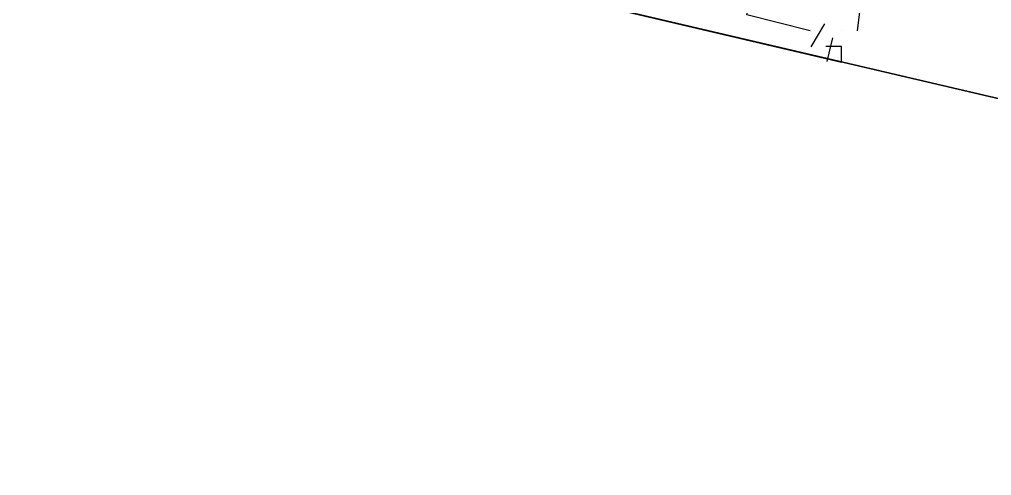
# Model space of a CAD drawing. Header units: feet. Extents: x -84 to 198, y -22 to 181.
# Drawn here: x 100.159 to 100.98, y 148.668 to 149.054 of the extents above; entities that cross this region are included whole.
import ezdxf

# ---------------------------------------------------------------- set-up
doc = ezdxf.new("R2010")
doc.units = ezdxf.units.FT
doc.layers.add('A-LINEA', color=7, linetype='CONTINUOUS')
doc.layers.add('A-MURO-CONCRETO', color=8, linetype='CONTINUOUS')

msp = doc.modelspace()

# ---------------------------------------------------------------- linework, layer by layer
at = {"layer": 'A-LINEA'}
for p, q in [((100.8267, 149.0444), (100.8267, 149.0444)), ((100.8267, 149.0444), (100.8267, 149.0444)), ((100.8267, 149.0444), (100.8267, 149.0444)), ((100.8388, 149.0502), (100.8273, 149.0307)), ((100.8388, 149.0502), (100.8273, 149.0307)), ((100.8388, 149.0502), (100.8273, 149.0307)), ((100.8533, 149.0444), (100.8533, 149.0444)), ((100.8533, 149.0444), (100.8533, 149.0444)), ((100.8533, 149.0444), (100.8533, 149.0444)), ((100.8533, 149.0444), (100.8533, 149.0444)), ((100.8533, 149.0444), (100.8533, 149.0444)), ((100.8533, 149.0444), (100.8533, 149.0444)), ((100.8667, 149.0444), (100.8667, 149.0444)), ((100.8667, 149.0444), (100.8667, 149.0444)), ((100.8667, 149.0444), (100.8667, 149.0444)), ((100.8457, 149.0384), (100.8409, 149.0184)), ((100.8457, 149.0384), (100.8409, 149.0184)), ((100.8457, 149.0384), (100.8409, 149.0184)), ((100.84, 149.0311), (100.84, 149.0311)), ((100.84, 149.0311), (100.84, 149.0311)), ((100.84, 149.0311), (100.84, 149.0311)), ((100.8533, 149.0311), (100.8533, 149.0311)), ((100.8533, 149.0311), (100.8533, 149.0311)), ((100.8533, 149.0311), (100.8533, 149.0311)), ((100.8533, 149.0178), (100.8533, 149.0178)), ((100.8533, 149.0178), (100.8533, 149.0178)), ((100.8533, 149.0178), (100.8533, 149.0178))]:
    msp.add_line(p, q, dxfattribs=at)
for points in [[(100.8267, 149.0444), (100.7733, 149.0578), (100.8, 149.2044), (100.7733, 149.1111), (100.76, 149.1111)], [(100.8267, 149.0444), (100.7733, 149.0578), (100.8, 149.2044), (100.7733, 149.1111), (100.76, 149.1111)], [(100.8267, 149.0444), (100.7733, 149.0578), (100.8, 149.2044), (100.7733, 149.1111), (100.76, 149.1111)], [(103.24, 146.9244), (103.5867, 148.3778), (100.1733, 149.1778), (99.8267, 147.7244), (103.24, 146.9244)], [(100.1733, 149.1778), (100.8533, 149.0178), (100.8533, 149.0311), (100.84, 149.0311)], [(100.1733, 149.1778), (100.8533, 149.0178), (100.8533, 149.0311), (100.84, 149.0311)], [(100.1733, 149.1778), (100.8533, 149.0178), (100.8533, 149.0311), (100.84, 149.0311)], [(100.8667, 149.0444), (100.88, 149.1511), (100.8667, 149.1511)], [(100.8667, 149.0444), (100.88, 149.1511), (100.8667, 149.1511)], [(100.8667, 149.0444), (100.88, 149.1511), (100.8667, 149.1511)]]:
    msp.add_lwpolyline(points, dxfattribs=at)
at = {"layer": 'A-MURO-CONCRETO'}
msp.add_lwpolyline([(100.1733, 149.1778), (103.5867, 148.3778), (99.9867, 148.3778), (100.1733, 149.1778), (100.1733, 149.1778)], dxfattribs=at)

doc.saveas('drawing.dxf')
